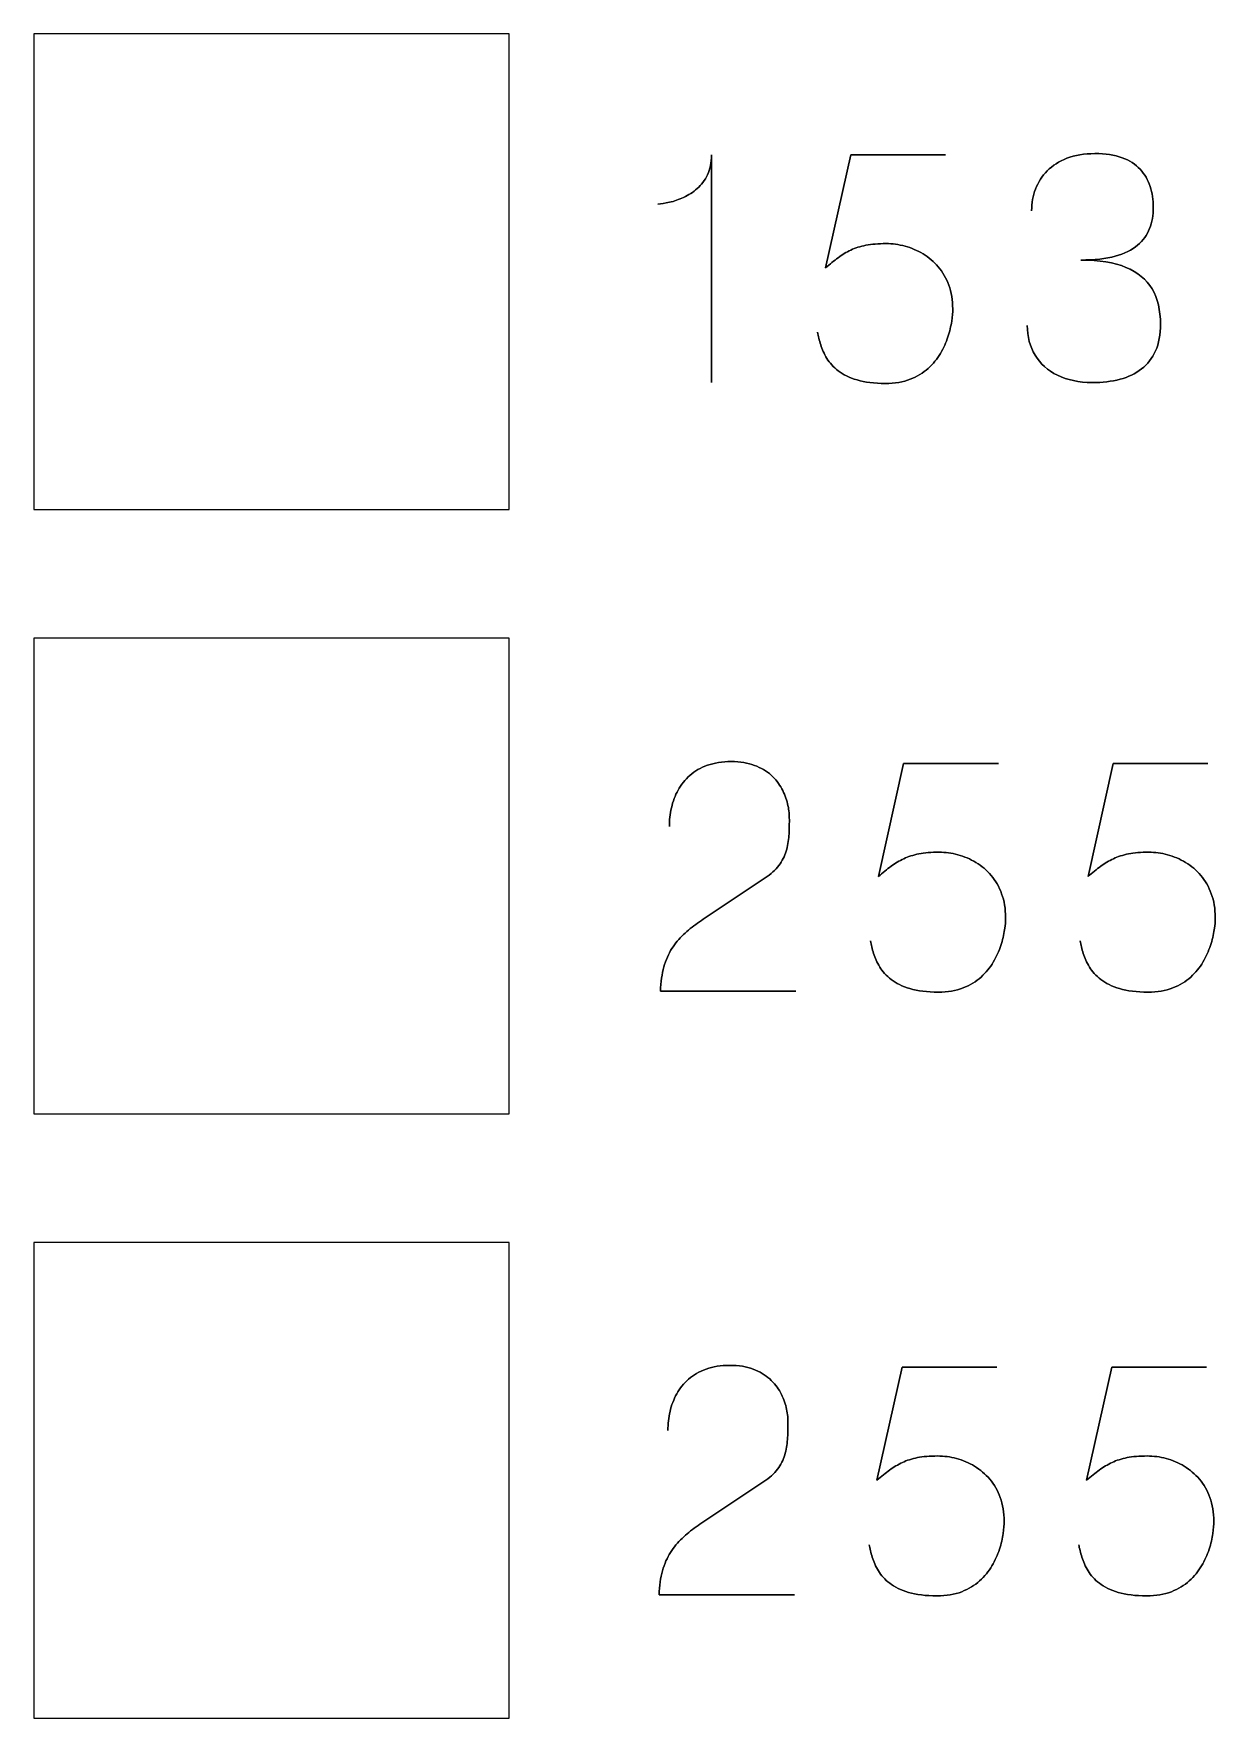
# Model space of a CAD drawing. Header units: millimetres. Extents: x -63 to 11, y -162 to 25.
# Drawn here: x -63.22 to -30.2, y -60.29 to -13.22 of the extents above; entities that cross this region are included whole.
import ezdxf

# ---------------------------------------------------------------- set-up
doc = ezdxf.new("R2010")
doc.units = ezdxf.units.MM
doc.header["$MEASUREMENT"] = 0
doc.layers.add('Layer 1', color=7, linetype='Continuous')

msp = doc.modelspace()

# ---------------------------------------------------------------- linework, layer by layer
at = {"layer": 'Layer 1', "color": 202, "lineweight": 18}
msp.add_lwpolyline([(-63.2163, -26.5109), (-49.9281, -26.5109), (-49.9281, -13.2227), (-63.2163, -13.2227), (-63.2163, -26.5109)], close=True, dxfattribs=at)
at = {"layer": 'Layer 1', "color": 6, "lineweight": 18}
msp.add_lwpolyline([(-63.2163, -43.3986), (-49.9281, -43.3986), (-49.9281, -30.1104), (-63.2163, -30.1104), (-63.2163, -43.3986)], close=True, dxfattribs=at)
at = {"layer": 'Layer 1', "color": 1, "lineweight": 18}
msp.add_lwpolyline([(-63.2163, -60.2863), (-49.9281, -60.2863), (-49.9281, -46.9981), (-63.2163, -46.9981), (-63.2163, -60.2863)], close=True, dxfattribs=at)
at = {"layer": 'Layer 1'}
for points, knots in [([(-44.2766, -22.9685), (-44.2766, -22.9685), (-44.2766, -16.6073), (-44.2766, -16.6073), (-44.2766, -16.6073), (-44.2781, -16.8235), (-44.3163, -17.0088), (-44.3898, -17.1632), (-44.3898, -17.1632), (-44.4619, -17.319), (-44.5574, -17.447), (-44.6751, -17.5499), (-44.6751, -17.5499), (-44.7927, -17.6528), (-44.9192, -17.7352), (-45.0545, -17.7969), (-45.0545, -17.7969), (-45.1897, -17.8572), (-45.3206, -17.9028), (-45.4471, -17.9307), (-45.4471, -17.9307), (-45.575, -17.9601), (-45.6838, -17.9778), (-45.7764, -17.9837), (-45.7764, -17.9837), (-45.6838, -17.9778), (-45.575, -17.9601), (-45.4471, -17.9307), (-45.4471, -17.9307), (-45.3206, -17.9028), (-45.1897, -17.8572), (-45.0545, -17.7969), (-45.0545, -17.7969), (-44.9192, -17.7352), (-44.7927, -17.6528), (-44.6751, -17.5499), (-44.6751, -17.5499), (-44.5574, -17.447), (-44.4619, -17.319), (-44.3898, -17.1632), (-44.3898, -17.1632), (-44.3163, -17.0088), (-44.2781, -16.8235), (-44.2766, -16.6073), (-44.2766, -16.6073), (-44.2766, -16.6073), (-44.2766, -22.9685), (-44.2766, -22.9685)], [0, 0, 0, 0, 0.0769231, 0.0769231, 0.0769231, 0.0769231, 0.1538462, 0.1538462, 0.1538462, 0.1538462, 0.2307692, 0.2307692, 0.2307692, 0.2307692, 0.3076923, 0.3076923, 0.3076923, 0.3076923, 0.3846154, 0.3846154, 0.3846154, 0.3846154, 0.4615385, 0.4615385, 0.4615385, 0.4615385, 0.5384615, 0.5384615, 0.5384615, 0.5384615, 0.6153846, 0.6153846, 0.6153846, 0.6153846, 0.6923077, 0.6923077, 0.6923077, 0.6923077, 0.7692308, 0.7692308, 0.7692308, 0.7692308, 0.8461538, 0.8461538, 0.8461538, 0.8461538, 1, 1, 1, 1]), ([(-37.739, -16.6073), (-37.739, -16.6073), (-40.3858, -16.6073), (-40.3858, -16.6073), (-40.3858, -16.6073), (-40.3858, -16.6073), (-41.0916, -19.7659), (-41.0916, -19.7659), (-41.0916, -19.7659), (-40.9681, -19.66), (-40.8504, -19.5644), (-40.7372, -19.4806), (-40.7372, -19.4806), (-40.6254, -19.3968), (-40.5078, -19.3262), (-40.3828, -19.2674), (-40.3828, -19.2674), (-40.2593, -19.2086), (-40.1181, -19.1644), (-39.9593, -19.1336), (-39.9593, -19.1336), (-39.802, -19.1027), (-39.6138, -19.0865), (-39.3976, -19.0865), (-39.3976, -19.0865), (-39.2212, -19.0865), (-39.0447, -19.11), (-38.8683, -19.1586), (-38.8683, -19.1586), (-38.6918, -19.2056), (-38.5242, -19.2777), (-38.3654, -19.3732), (-38.3654, -19.3732), (-38.2051, -19.4703), (-38.0639, -19.5909), (-37.9404, -19.7365), (-37.9404, -19.7365), (-37.8154, -19.882), (-37.7169, -20.0526), (-37.6463, -20.2482), (-37.6463, -20.2482), (-37.5743, -20.4437), (-37.5375, -20.6658), (-37.536, -20.9128), (-37.536, -20.9128), (-37.5346, -21.004), (-37.5449, -21.1187), (-37.5654, -21.254), (-37.5654, -21.254), (-37.5846, -21.3892), (-37.6198, -21.5363), (-37.6698, -21.6921), (-37.6698, -21.6921), (-37.7198, -21.848), (-37.7904, -22.0024), (-37.8801, -22.1553), (-37.8801, -22.1553), (-37.9698, -22.3083), (-38.0845, -22.448), (-38.2227, -22.5744), (-38.2227, -22.5744), (-38.361, -22.7009), (-38.5286, -22.8023), (-38.7242, -22.8788), (-38.7242, -22.8788), (-38.9212, -22.9538), (-39.1521, -22.9935), (-39.4153, -22.995), (-39.4153, -22.995), (-39.7299, -22.9935), (-39.9946, -22.9597), (-40.2093, -22.8964), (-40.2093, -22.8964), (-40.424, -22.8317), (-40.599, -22.7479), (-40.7343, -22.6421), (-40.7343, -22.6421), (-40.871, -22.5362), (-40.9769, -22.42), (-41.0533, -22.2936), (-41.0533, -22.2936), (-41.1298, -22.1671), (-41.1872, -22.0406), (-41.2254, -21.9142), (-41.2254, -21.9142), (-41.2636, -21.7877), (-41.293, -21.6716), (-41.3121, -21.5657), (-41.3121, -21.5657), (-41.293, -21.6716), (-41.2636, -21.7877), (-41.2254, -21.9142), (-41.2254, -21.9142), (-41.1872, -22.0406), (-41.1298, -22.1671), (-41.0533, -22.2936), (-41.0533, -22.2936), (-40.9769, -22.42), (-40.871, -22.5362), (-40.7343, -22.6421), (-40.7343, -22.6421), (-40.599, -22.7479), (-40.424, -22.8317), (-40.2093, -22.8964), (-40.2093, -22.8964), (-39.9946, -22.9597), (-39.7299, -22.9935), (-39.4153, -22.995), (-39.4153, -22.995), (-39.1521, -22.9935), (-38.9212, -22.9538), (-38.7242, -22.8788), (-38.7242, -22.8788), (-38.5286, -22.8023), (-38.361, -22.7009), (-38.2227, -22.5744), (-38.2227, -22.5744), (-38.0845, -22.448), (-37.9698, -22.3083), (-37.8801, -22.1553), (-37.8801, -22.1553), (-37.7904, -22.0024), (-37.7198, -21.848), (-37.6698, -21.6921), (-37.6698, -21.6921), (-37.6198, -21.5363), (-37.5846, -21.3892), (-37.5654, -21.254), (-37.5654, -21.254), (-37.5449, -21.1187), (-37.5346, -21.004), (-37.536, -20.9128), (-37.536, -20.9128), (-37.5375, -20.6658), (-37.5743, -20.4437), (-37.6463, -20.2482), (-37.6463, -20.2482), (-37.7169, -20.0526), (-37.8154, -19.882), (-37.9404, -19.7365), (-37.9404, -19.7365), (-38.0639, -19.5909), (-38.2051, -19.4703), (-38.3654, -19.3732), (-38.3654, -19.3732), (-38.5242, -19.2777), (-38.6918, -19.2056), (-38.8683, -19.1586), (-38.8683, -19.1586), (-39.0447, -19.11), (-39.2212, -19.0865), (-39.3976, -19.0865), (-39.3976, -19.0865), (-39.6138, -19.0865), (-39.802, -19.1027), (-39.9593, -19.1336), (-39.9593, -19.1336), (-40.1181, -19.1644), (-40.2593, -19.2086), (-40.3828, -19.2674), (-40.3828, -19.2674), (-40.5078, -19.3262), (-40.6254, -19.3968), (-40.7372, -19.4806), (-40.7372, -19.4806), (-40.8504, -19.5644), (-40.9681, -19.66), (-41.0916, -19.7659), (-41.0916, -19.7659), (-41.0916, -19.7659), (-40.3858, -16.6073), (-40.3858, -16.6073), (-40.3858, -16.6073), (-40.3858, -16.6073), (-37.739, -16.6073), (-37.739, -16.6073)], [0, 0, 0, 0, 0.0222222, 0.0222222, 0.0222222, 0.0222222, 0.0444444, 0.0444444, 0.0444444, 0.0444444, 0.0666667, 0.0666667, 0.0666667, 0.0666667, 0.0888889, 0.0888889, 0.0888889, 0.0888889, 0.1111111, 0.1111111, 0.1111111, 0.1111111, 0.1333333, 0.1333333, 0.1333333, 0.1333333, 0.1555556, 0.1555556, 0.1555556, 0.1555556, 0.1777778, 0.1777778, 0.1777778, 0.1777778, 0.2, 0.2, 0.2, 0.2, 0.2222222, 0.2222222, 0.2222222, 0.2222222, 0.2444444, 0.2444444, 0.2444444, 0.2444444, 0.2666667, 0.2666667, 0.2666667, 0.2666667, 0.2888889, 0.2888889, 0.2888889, 0.2888889, 0.3111111, 0.3111111, 0.3111111, 0.3111111, 0.3333333, 0.3333333, 0.3333333, 0.3333333, 0.3555556, 0.3555556, 0.3555556, 0.3555556, 0.3777778, 0.3777778, 0.3777778, 0.3777778, 0.4, 0.4, 0.4, 0.4, 0.4222222, 0.4222222, 0.4222222, 0.4222222, 0.4444444, 0.4444444, 0.4444444, 0.4444444, 0.4666667, 0.4666667, 0.4666667, 0.4666667, 0.4888889, 0.4888889, 0.4888889, 0.4888889, 0.5111111, 0.5111111, 0.5111111, 0.5111111, 0.5333333, 0.5333333, 0.5333333, 0.5333333, 0.5555556, 0.5555556, 0.5555556, 0.5555556, 0.5777778, 0.5777778, 0.5777778, 0.5777778, 0.6, 0.6, 0.6, 0.6, 0.6222222, 0.6222222, 0.6222222, 0.6222222, 0.6444444, 0.6444444, 0.6444444, 0.6444444, 0.6666667, 0.6666667, 0.6666667, 0.6666667, 0.6888889, 0.6888889, 0.6888889, 0.6888889, 0.7111111, 0.7111111, 0.7111111, 0.7111111, 0.7333333, 0.7333333, 0.7333333, 0.7333333, 0.7555556, 0.7555556, 0.7555556, 0.7555556, 0.7777778, 0.7777778, 0.7777778, 0.7777778, 0.8, 0.8, 0.8, 0.8, 0.8222222, 0.8222222, 0.8222222, 0.8222222, 0.8444444, 0.8444444, 0.8444444, 0.8444444, 0.8666667, 0.8666667, 0.8666667, 0.8666667, 0.8888889, 0.8888889, 0.8888889, 0.8888889, 0.9111111, 0.9111111, 0.9111111, 0.9111111, 0.9333333, 0.9333333, 0.9333333, 0.9333333, 0.9555556, 0.9555556, 0.9555556, 0.9555556, 1, 1, 1, 1]), ([(-35.4538, -21.3716), (-35.4524, -21.6892), (-35.3789, -21.9657), (-35.2333, -22.2053), (-35.2333, -22.2053), (-35.0877, -22.4435), (-34.8804, -22.6303), (-34.6098, -22.7641), (-34.6098, -22.7641), (-34.3392, -22.8979), (-34.0143, -22.9656), (-33.6364, -22.9685), (-33.6364, -22.9685), (-33.3526, -22.9685), (-33.0952, -22.9391), (-32.8614, -22.8773), (-32.8614, -22.8773), (-32.6291, -22.8156), (-32.4291, -22.72), (-32.26, -22.5891), (-32.26, -22.5891), (-32.0909, -22.4583), (-31.9615, -22.2892), (-31.8689, -22.0833), (-31.8689, -22.0833), (-31.7777, -21.876), (-31.7321, -21.6274), (-31.7307, -21.3363), (-31.7307, -21.3363), (-31.7292, -20.9481), (-31.8086, -20.6202), (-31.9659, -20.354), (-31.9659, -20.354), (-32.1233, -20.0879), (-32.3674, -19.8879), (-32.6953, -19.7512), (-32.6953, -19.7512), (-33.0232, -19.6144), (-33.4437, -19.5453), (-33.954, -19.5453), (-33.954, -19.5453), (-33.5731, -19.5468), (-33.2541, -19.5115), (-32.9938, -19.4394), (-32.9938, -19.4394), (-32.735, -19.3674), (-32.5277, -19.2659), (-32.3718, -19.1336), (-32.3718, -19.1336), (-32.2159, -19.0027), (-32.1027, -18.8468), (-32.0351, -18.6674), (-32.0351, -18.6674), (-31.9659, -18.4895), (-31.9321, -18.2939), (-31.9336, -18.0807), (-31.9336, -18.0807), (-31.9321, -17.8675), (-31.9615, -17.6705), (-32.0203, -17.4881), (-32.0203, -17.4881), (-32.0777, -17.3058), (-32.1718, -17.1455), (-32.2997, -17.0088), (-32.2997, -17.0088), (-32.4277, -16.872), (-32.5968, -16.7647), (-32.8041, -16.6882), (-32.8041, -16.6882), (-33.0129, -16.6117), (-33.2673, -16.5735), (-33.5658, -16.572), (-33.5658, -16.572), (-33.8628, -16.5735), (-34.1231, -16.6176), (-34.3437, -16.7029), (-34.3437, -16.7029), (-34.5657, -16.7882), (-34.748, -16.9044), (-34.8951, -17.0529), (-34.8951, -17.0529), (-35.0407, -17.2014), (-35.1495, -17.3705), (-35.2215, -17.5617), (-35.2215, -17.5617), (-35.295, -17.7528), (-35.3303, -17.9557), (-35.3303, -18.169), (-35.3303, -18.169), (-35.3303, -17.9557), (-35.295, -17.7528), (-35.2215, -17.5617), (-35.2215, -17.5617), (-35.1495, -17.3705), (-35.0407, -17.2014), (-34.8951, -17.0529), (-34.8951, -17.0529), (-34.748, -16.9044), (-34.5657, -16.7882), (-34.3437, -16.7029), (-34.3437, -16.7029), (-34.1231, -16.6176), (-33.8628, -16.5735), (-33.5658, -16.572), (-33.5658, -16.572), (-33.2673, -16.5735), (-33.0129, -16.6117), (-32.8041, -16.6882), (-32.8041, -16.6882), (-32.5968, -16.7647), (-32.4277, -16.872), (-32.2997, -17.0088), (-32.2997, -17.0088), (-32.1718, -17.1455), (-32.0777, -17.3058), (-32.0203, -17.4881), (-32.0203, -17.4881), (-31.9615, -17.6705), (-31.9321, -17.8675), (-31.9336, -18.0807), (-31.9336, -18.0807), (-31.9321, -18.2939), (-31.9659, -18.4895), (-32.0351, -18.6674), (-32.0351, -18.6674), (-32.1027, -18.8468), (-32.2159, -19.0027), (-32.3718, -19.1336), (-32.3718, -19.1336), (-32.5277, -19.2659), (-32.735, -19.3674), (-32.9938, -19.4394), (-32.9938, -19.4394), (-33.2541, -19.5115), (-33.5731, -19.5468), (-33.954, -19.5453), (-33.954, -19.5453), (-33.4437, -19.5453), (-33.0232, -19.6144), (-32.6953, -19.7512), (-32.6953, -19.7512), (-32.3674, -19.8879), (-32.1233, -20.0879), (-31.9659, -20.354), (-31.9659, -20.354), (-31.8086, -20.6202), (-31.7292, -20.9481), (-31.7307, -21.3363), (-31.7307, -21.3363), (-31.7321, -21.6274), (-31.7777, -21.876), (-31.8689, -22.0833), (-31.8689, -22.0833), (-31.9615, -22.2892), (-32.0909, -22.4583), (-32.26, -22.5891), (-32.26, -22.5891), (-32.4291, -22.72), (-32.6291, -22.8156), (-32.8614, -22.8773), (-32.8614, -22.8773), (-33.0952, -22.9391), (-33.3526, -22.9685), (-33.6364, -22.9685), (-33.6364, -22.9685), (-34.0143, -22.9656), (-34.3392, -22.8979), (-34.6098, -22.7641), (-34.6098, -22.7641), (-34.8804, -22.6303), (-35.0877, -22.4435), (-35.2333, -22.2053), (-35.2333, -22.2053), (-35.3789, -21.9657), (-35.4524, -21.6892), (-35.4538, -21.3716)], [0, 0, 0, 0, 0.0222222, 0.0222222, 0.0222222, 0.0222222, 0.0444444, 0.0444444, 0.0444444, 0.0444444, 0.0666667, 0.0666667, 0.0666667, 0.0666667, 0.0888889, 0.0888889, 0.0888889, 0.0888889, 0.1111111, 0.1111111, 0.1111111, 0.1111111, 0.1333333, 0.1333333, 0.1333333, 0.1333333, 0.1555556, 0.1555556, 0.1555556, 0.1555556, 0.1777778, 0.1777778, 0.1777778, 0.1777778, 0.2, 0.2, 0.2, 0.2, 0.2222222, 0.2222222, 0.2222222, 0.2222222, 0.2444444, 0.2444444, 0.2444444, 0.2444444, 0.2666667, 0.2666667, 0.2666667, 0.2666667, 0.2888889, 0.2888889, 0.2888889, 0.2888889, 0.3111111, 0.3111111, 0.3111111, 0.3111111, 0.3333333, 0.3333333, 0.3333333, 0.3333333, 0.3555556, 0.3555556, 0.3555556, 0.3555556, 0.3777778, 0.3777778, 0.3777778, 0.3777778, 0.4, 0.4, 0.4, 0.4, 0.4222222, 0.4222222, 0.4222222, 0.4222222, 0.4444444, 0.4444444, 0.4444444, 0.4444444, 0.4666667, 0.4666667, 0.4666667, 0.4666667, 0.4888889, 0.4888889, 0.4888889, 0.4888889, 0.5111111, 0.5111111, 0.5111111, 0.5111111, 0.5333333, 0.5333333, 0.5333333, 0.5333333, 0.5555556, 0.5555556, 0.5555556, 0.5555556, 0.5777778, 0.5777778, 0.5777778, 0.5777778, 0.6, 0.6, 0.6, 0.6, 0.6222222, 0.6222222, 0.6222222, 0.6222222, 0.6444444, 0.6444444, 0.6444444, 0.6444444, 0.6666667, 0.6666667, 0.6666667, 0.6666667, 0.6888889, 0.6888889, 0.6888889, 0.6888889, 0.7111111, 0.7111111, 0.7111111, 0.7111111, 0.7333333, 0.7333333, 0.7333333, 0.7333333, 0.7555556, 0.7555556, 0.7555556, 0.7555556, 0.7777778, 0.7777778, 0.7777778, 0.7777778, 0.8, 0.8, 0.8, 0.8, 0.8222222, 0.8222222, 0.8222222, 0.8222222, 0.8444444, 0.8444444, 0.8444444, 0.8444444, 0.8666667, 0.8666667, 0.8666667, 0.8666667, 0.8888889, 0.8888889, 0.8888889, 0.8888889, 0.9111111, 0.9111111, 0.9111111, 0.9111111, 0.9333333, 0.9333333, 0.9333333, 0.9333333, 0.9555556, 0.9555556, 0.9555556, 0.9555556, 1, 1, 1, 1]), ([(-41.9165, -39.9717), (-41.9165, -39.9717), (-45.7014, -39.9717), (-45.7014, -39.9717), (-45.7014, -39.9717), (-45.6941, -39.7158), (-45.6617, -39.4894), (-45.6073, -39.2953), (-45.6073, -39.2953), (-45.5515, -39.1012), (-45.4765, -38.9306), (-45.3838, -38.7836), (-45.3838, -38.7836), (-45.2897, -38.6365), (-45.1824, -38.5057), (-45.0603, -38.391), (-45.0603, -38.391), (-44.9383, -38.2748), (-44.8074, -38.1689), (-44.6663, -38.0689), (-44.6663, -38.0689), (-44.5251, -37.9704), (-44.3795, -37.8719), (-44.2281, -37.7748), (-44.2281, -37.7748), (-44.2281, -37.7748), (-42.7194, -36.7691), (-42.7194, -36.7691), (-42.7194, -36.7691), (-42.565, -36.6602), (-42.4444, -36.5411), (-42.3591, -36.4132), (-42.3591, -36.4132), (-42.2724, -36.2853), (-42.2121, -36.15), (-42.1753, -36.0074), (-42.1753, -36.0074), (-42.14, -35.8662), (-42.118, -35.7206), (-42.1106, -35.5736), (-42.1106, -35.5736), (-42.1033, -35.4251), (-42.1003, -35.2766), (-42.1018, -35.128), (-42.1018, -35.128), (-42.1018, -35.006), (-42.118, -34.8751), (-42.1503, -34.734), (-42.1503, -34.734), (-42.1841, -34.5943), (-42.2371, -34.4546), (-42.3121, -34.3163), (-42.3121, -34.3163), (-42.3871, -34.1781), (-42.487, -34.0517), (-42.612, -33.937), (-42.612, -33.937), (-42.737, -33.8237), (-42.8914, -33.7326), (-43.0752, -33.6635), (-43.0752, -33.6635), (-43.259, -33.5944), (-43.4752, -33.5591), (-43.7252, -33.5576), (-43.7252, -33.5576), (-43.9766, -33.5591), (-44.1986, -33.5944), (-44.3898, -33.662), (-44.3898, -33.662), (-44.581, -33.7296), (-44.7442, -33.8237), (-44.8795, -33.9429), (-44.8795, -33.9429), (-45.0147, -34.062), (-45.1236, -34.2002), (-45.2088, -34.3546), (-45.2088, -34.3546), (-45.2941, -34.509), (-45.3559, -34.6737), (-45.3956, -34.8472), (-45.3956, -34.8472), (-45.4353, -35.0207), (-45.4544, -35.1971), (-45.4544, -35.3751), (-45.4544, -35.3751), (-45.4544, -35.1971), (-45.4353, -35.0207), (-45.3956, -34.8472), (-45.3956, -34.8472), (-45.3559, -34.6737), (-45.2941, -34.509), (-45.2088, -34.3546), (-45.2088, -34.3546), (-45.1236, -34.2002), (-45.0147, -34.062), (-44.8795, -33.9429), (-44.8795, -33.9429), (-44.7442, -33.8237), (-44.581, -33.7296), (-44.3898, -33.662), (-44.3898, -33.662), (-44.1986, -33.5944), (-43.9766, -33.5591), (-43.7252, -33.5576), (-43.7252, -33.5576), (-43.4752, -33.5591), (-43.259, -33.5944), (-43.0752, -33.6635), (-43.0752, -33.6635), (-42.8914, -33.7326), (-42.737, -33.8237), (-42.612, -33.937), (-42.612, -33.937), (-42.487, -34.0517), (-42.3871, -34.1781), (-42.3121, -34.3163), (-42.3121, -34.3163), (-42.2371, -34.4546), (-42.1841, -34.5943), (-42.1503, -34.734), (-42.1503, -34.734), (-42.118, -34.8751), (-42.1018, -35.006), (-42.1018, -35.128), (-42.1018, -35.128), (-42.1003, -35.2766), (-42.1033, -35.4251), (-42.1106, -35.5736), (-42.1106, -35.5736), (-42.118, -35.7206), (-42.14, -35.8662), (-42.1753, -36.0074), (-42.1753, -36.0074), (-42.2121, -36.15), (-42.2724, -36.2853), (-42.3591, -36.4132), (-42.3591, -36.4132), (-42.4444, -36.5411), (-42.565, -36.6602), (-42.7194, -36.7691), (-42.7194, -36.7691), (-42.7194, -36.7691), (-44.2281, -37.7748), (-44.2281, -37.7748), (-44.2281, -37.7748), (-44.3795, -37.8719), (-44.5251, -37.9704), (-44.6663, -38.0689), (-44.6663, -38.0689), (-44.8074, -38.1689), (-44.9383, -38.2748), (-45.0603, -38.391), (-45.0603, -38.391), (-45.1824, -38.5057), (-45.2897, -38.6365), (-45.3838, -38.7836), (-45.3838, -38.7836), (-45.4765, -38.9306), (-45.5515, -39.1012), (-45.6073, -39.2953), (-45.6073, -39.2953), (-45.6617, -39.4894), (-45.6941, -39.7158), (-45.7014, -39.9717), (-45.7014, -39.9717), (-45.7014, -39.9717), (-41.9165, -39.9717), (-41.9165, -39.9717)], [0, 0, 0, 0, 0.0232558, 0.0232558, 0.0232558, 0.0232558, 0.0465116, 0.0465116, 0.0465116, 0.0465116, 0.0697674, 0.0697674, 0.0697674, 0.0697674, 0.0930233, 0.0930233, 0.0930233, 0.0930233, 0.1162791, 0.1162791, 0.1162791, 0.1162791, 0.1395349, 0.1395349, 0.1395349, 0.1395349, 0.1627907, 0.1627907, 0.1627907, 0.1627907, 0.1860465, 0.1860465, 0.1860465, 0.1860465, 0.2093023, 0.2093023, 0.2093023, 0.2093023, 0.2325581, 0.2325581, 0.2325581, 0.2325581, 0.255814, 0.255814, 0.255814, 0.255814, 0.2790698, 0.2790698, 0.2790698, 0.2790698, 0.3023256, 0.3023256, 0.3023256, 0.3023256, 0.3255814, 0.3255814, 0.3255814, 0.3255814, 0.3488372, 0.3488372, 0.3488372, 0.3488372, 0.372093, 0.372093, 0.372093, 0.372093, 0.3953488, 0.3953488, 0.3953488, 0.3953488, 0.4186047, 0.4186047, 0.4186047, 0.4186047, 0.4418605, 0.4418605, 0.4418605, 0.4418605, 0.4651163, 0.4651163, 0.4651163, 0.4651163, 0.4883721, 0.4883721, 0.4883721, 0.4883721, 0.5116279, 0.5116279, 0.5116279, 0.5116279, 0.5348837, 0.5348837, 0.5348837, 0.5348837, 0.5581395, 0.5581395, 0.5581395, 0.5581395, 0.5813953, 0.5813953, 0.5813953, 0.5813953, 0.6046512, 0.6046512, 0.6046512, 0.6046512, 0.627907, 0.627907, 0.627907, 0.627907, 0.6511628, 0.6511628, 0.6511628, 0.6511628, 0.6744186, 0.6744186, 0.6744186, 0.6744186, 0.6976744, 0.6976744, 0.6976744, 0.6976744, 0.7209302, 0.7209302, 0.7209302, 0.7209302, 0.744186, 0.744186, 0.744186, 0.744186, 0.7674419, 0.7674419, 0.7674419, 0.7674419, 0.7906977, 0.7906977, 0.7906977, 0.7906977, 0.8139535, 0.8139535, 0.8139535, 0.8139535, 0.8372093, 0.8372093, 0.8372093, 0.8372093, 0.8604651, 0.8604651, 0.8604651, 0.8604651, 0.8837209, 0.8837209, 0.8837209, 0.8837209, 0.9069767, 0.9069767, 0.9069767, 0.9069767, 0.9302326, 0.9302326, 0.9302326, 0.9302326, 0.9534884, 0.9534884, 0.9534884, 0.9534884, 1, 1, 1, 1]), ([(-36.2612, -33.6105), (-36.2612, -33.6105), (-38.908, -33.6105), (-38.908, -33.6105), (-38.908, -33.6105), (-38.908, -33.6105), (-39.6138, -36.7691), (-39.6138, -36.7691), (-39.6138, -36.7691), (-39.4903, -36.6632), (-39.3726, -36.5676), (-39.2594, -36.4838), (-39.2594, -36.4838), (-39.1476, -36.4), (-39.03, -36.3294), (-38.905, -36.2706), (-38.905, -36.2706), (-38.7815, -36.2118), (-38.6403, -36.1676), (-38.4815, -36.1368), (-38.4815, -36.1368), (-38.3242, -36.1059), (-38.136, -36.0897), (-37.9198, -36.0897), (-37.9198, -36.0897), (-37.7434, -36.0897), (-37.5669, -36.1132), (-37.3905, -36.1618), (-37.3905, -36.1618), (-37.214, -36.2088), (-37.0464, -36.2809), (-36.8876, -36.3764), (-36.8876, -36.3764), (-36.7273, -36.4735), (-36.5861, -36.5941), (-36.4626, -36.7397), (-36.4626, -36.7397), (-36.3376, -36.8852), (-36.2391, -37.0558), (-36.1685, -37.2514), (-36.1685, -37.2514), (-36.0965, -37.4469), (-36.0597, -37.669), (-36.0582, -37.916), (-36.0582, -37.916), (-36.0568, -38.0072), (-36.0671, -38.1219), (-36.0876, -38.2572), (-36.0876, -38.2572), (-36.1068, -38.3924), (-36.142, -38.5395), (-36.192, -38.6953), (-36.192, -38.6953), (-36.242, -38.8512), (-36.3126, -39.0056), (-36.4023, -39.1585), (-36.4023, -39.1585), (-36.492, -39.3115), (-36.6067, -39.4512), (-36.7449, -39.5776), (-36.7449, -39.5776), (-36.8832, -39.7041), (-37.0508, -39.8055), (-37.2464, -39.882), (-37.2464, -39.882), (-37.4434, -39.957), (-37.6743, -39.9967), (-37.9375, -39.9982), (-37.9375, -39.9982), (-38.2521, -39.9967), (-38.5168, -39.9629), (-38.7315, -39.8996), (-38.7315, -39.8996), (-38.9462, -39.8349), (-39.1212, -39.7511), (-39.2565, -39.6453), (-39.2565, -39.6453), (-39.3932, -39.5394), (-39.4991, -39.4232), (-39.5755, -39.2968), (-39.5755, -39.2968), (-39.652, -39.1703), (-39.7094, -39.0438), (-39.7476, -38.9174), (-39.7476, -38.9174), (-39.7858, -38.7909), (-39.8152, -38.6748), (-39.8343, -38.5689), (-39.8343, -38.5689), (-39.8152, -38.6748), (-39.7858, -38.7909), (-39.7476, -38.9174), (-39.7476, -38.9174), (-39.7094, -39.0438), (-39.652, -39.1703), (-39.5755, -39.2968), (-39.5755, -39.2968), (-39.4991, -39.4232), (-39.3932, -39.5394), (-39.2565, -39.6453), (-39.2565, -39.6453), (-39.1212, -39.7511), (-38.9462, -39.8349), (-38.7315, -39.8996), (-38.7315, -39.8996), (-38.5168, -39.9629), (-38.2521, -39.9967), (-37.9375, -39.9982), (-37.9375, -39.9982), (-37.6743, -39.9967), (-37.4434, -39.957), (-37.2464, -39.882), (-37.2464, -39.882), (-37.0508, -39.8055), (-36.8832, -39.7041), (-36.7449, -39.5776), (-36.7449, -39.5776), (-36.6067, -39.4512), (-36.492, -39.3115), (-36.4023, -39.1585), (-36.4023, -39.1585), (-36.3126, -39.0056), (-36.242, -38.8512), (-36.192, -38.6953), (-36.192, -38.6953), (-36.142, -38.5395), (-36.1068, -38.3924), (-36.0876, -38.2572), (-36.0876, -38.2572), (-36.0671, -38.1219), (-36.0568, -38.0072), (-36.0582, -37.916), (-36.0582, -37.916), (-36.0597, -37.669), (-36.0965, -37.4469), (-36.1685, -37.2514), (-36.1685, -37.2514), (-36.2391, -37.0558), (-36.3376, -36.8852), (-36.4626, -36.7397), (-36.4626, -36.7397), (-36.5861, -36.5941), (-36.7273, -36.4735), (-36.8876, -36.3764), (-36.8876, -36.3764), (-37.0464, -36.2809), (-37.214, -36.2088), (-37.3905, -36.1618), (-37.3905, -36.1618), (-37.5669, -36.1132), (-37.7434, -36.0897), (-37.9198, -36.0897), (-37.9198, -36.0897), (-38.136, -36.0897), (-38.3242, -36.1059), (-38.4815, -36.1368), (-38.4815, -36.1368), (-38.6403, -36.1676), (-38.7815, -36.2118), (-38.905, -36.2706), (-38.905, -36.2706), (-39.03, -36.3294), (-39.1476, -36.4), (-39.2594, -36.4838), (-39.2594, -36.4838), (-39.3726, -36.5676), (-39.4903, -36.6632), (-39.6138, -36.7691), (-39.6138, -36.7691), (-39.6138, -36.7691), (-38.908, -33.6105), (-38.908, -33.6105), (-38.908, -33.6105), (-38.908, -33.6105), (-36.2612, -33.6105), (-36.2612, -33.6105)], [0, 0, 0, 0, 0.0222222, 0.0222222, 0.0222222, 0.0222222, 0.0444444, 0.0444444, 0.0444444, 0.0444444, 0.0666667, 0.0666667, 0.0666667, 0.0666667, 0.0888889, 0.0888889, 0.0888889, 0.0888889, 0.1111111, 0.1111111, 0.1111111, 0.1111111, 0.1333333, 0.1333333, 0.1333333, 0.1333333, 0.1555556, 0.1555556, 0.1555556, 0.1555556, 0.1777778, 0.1777778, 0.1777778, 0.1777778, 0.2, 0.2, 0.2, 0.2, 0.2222222, 0.2222222, 0.2222222, 0.2222222, 0.2444444, 0.2444444, 0.2444444, 0.2444444, 0.2666667, 0.2666667, 0.2666667, 0.2666667, 0.2888889, 0.2888889, 0.2888889, 0.2888889, 0.3111111, 0.3111111, 0.3111111, 0.3111111, 0.3333333, 0.3333333, 0.3333333, 0.3333333, 0.3555556, 0.3555556, 0.3555556, 0.3555556, 0.3777778, 0.3777778, 0.3777778, 0.3777778, 0.4, 0.4, 0.4, 0.4, 0.4222222, 0.4222222, 0.4222222, 0.4222222, 0.4444444, 0.4444444, 0.4444444, 0.4444444, 0.4666667, 0.4666667, 0.4666667, 0.4666667, 0.4888889, 0.4888889, 0.4888889, 0.4888889, 0.5111111, 0.5111111, 0.5111111, 0.5111111, 0.5333333, 0.5333333, 0.5333333, 0.5333333, 0.5555556, 0.5555556, 0.5555556, 0.5555556, 0.5777778, 0.5777778, 0.5777778, 0.5777778, 0.6, 0.6, 0.6, 0.6, 0.6222222, 0.6222222, 0.6222222, 0.6222222, 0.6444444, 0.6444444, 0.6444444, 0.6444444, 0.6666667, 0.6666667, 0.6666667, 0.6666667, 0.6888889, 0.6888889, 0.6888889, 0.6888889, 0.7111111, 0.7111111, 0.7111111, 0.7111111, 0.7333333, 0.7333333, 0.7333333, 0.7333333, 0.7555556, 0.7555556, 0.7555556, 0.7555556, 0.7777778, 0.7777778, 0.7777778, 0.7777778, 0.8, 0.8, 0.8, 0.8, 0.8222222, 0.8222222, 0.8222222, 0.8222222, 0.8444444, 0.8444444, 0.8444444, 0.8444444, 0.8666667, 0.8666667, 0.8666667, 0.8666667, 0.8888889, 0.8888889, 0.8888889, 0.8888889, 0.9111111, 0.9111111, 0.9111111, 0.9111111, 0.9333333, 0.9333333, 0.9333333, 0.9333333, 0.9555556, 0.9555556, 0.9555556, 0.9555556, 1, 1, 1, 1]), ([(-30.4029, -33.6105), (-30.4029, -33.6105), (-33.0497, -33.6105), (-33.0497, -33.6105), (-33.0497, -33.6105), (-33.0497, -33.6105), (-33.7555, -36.7691), (-33.7555, -36.7691), (-33.7555, -36.7691), (-33.632, -36.6632), (-33.5143, -36.5676), (-33.4011, -36.4838), (-33.4011, -36.4838), (-33.2893, -36.4), (-33.1717, -36.3294), (-33.0467, -36.2706), (-33.0467, -36.2706), (-32.9232, -36.2118), (-32.782, -36.1676), (-32.6232, -36.1368), (-32.6232, -36.1368), (-32.4659, -36.1059), (-32.2777, -36.0897), (-32.0615, -36.0897), (-32.0615, -36.0897), (-31.8851, -36.0897), (-31.7086, -36.1132), (-31.5322, -36.1618), (-31.5322, -36.1618), (-31.3557, -36.2088), (-31.1881, -36.2809), (-31.0293, -36.3764), (-31.0293, -36.3764), (-30.869, -36.4735), (-30.7278, -36.5941), (-30.6043, -36.7397), (-30.6043, -36.7397), (-30.4793, -36.8852), (-30.3808, -37.0558), (-30.3102, -37.2514), (-30.3102, -37.2514), (-30.2382, -37.4469), (-30.2014, -37.669), (-30.1999, -37.916), (-30.1999, -37.916), (-30.1985, -38.0072), (-30.2088, -38.1219), (-30.2293, -38.2572), (-30.2293, -38.2572), (-30.2485, -38.3924), (-30.2837, -38.5395), (-30.3337, -38.6953), (-30.3337, -38.6953), (-30.3837, -38.8512), (-30.4543, -39.0056), (-30.544, -39.1585), (-30.544, -39.1585), (-30.6337, -39.3115), (-30.7484, -39.4512), (-30.8866, -39.5776), (-30.8866, -39.5776), (-31.0249, -39.7041), (-31.1925, -39.8055), (-31.3881, -39.882), (-31.3881, -39.882), (-31.5851, -39.957), (-31.816, -39.9967), (-32.0792, -39.9982), (-32.0792, -39.9982), (-32.3938, -39.9967), (-32.6585, -39.9629), (-32.8732, -39.8996), (-32.8732, -39.8996), (-33.0879, -39.8349), (-33.2629, -39.7511), (-33.3982, -39.6453), (-33.3982, -39.6453), (-33.5349, -39.5394), (-33.6408, -39.4232), (-33.7172, -39.2968), (-33.7172, -39.2968), (-33.7937, -39.1703), (-33.8511, -39.0438), (-33.8893, -38.9174), (-33.8893, -38.9174), (-33.9275, -38.7909), (-33.9569, -38.6748), (-33.976, -38.5689), (-33.976, -38.5689), (-33.9569, -38.6748), (-33.9275, -38.7909), (-33.8893, -38.9174), (-33.8893, -38.9174), (-33.8511, -39.0438), (-33.7937, -39.1703), (-33.7172, -39.2968), (-33.7172, -39.2968), (-33.6408, -39.4232), (-33.5349, -39.5394), (-33.3982, -39.6453), (-33.3982, -39.6453), (-33.2629, -39.7511), (-33.0879, -39.8349), (-32.8732, -39.8996), (-32.8732, -39.8996), (-32.6585, -39.9629), (-32.3938, -39.9967), (-32.0792, -39.9982), (-32.0792, -39.9982), (-31.816, -39.9967), (-31.5851, -39.957), (-31.3881, -39.882), (-31.3881, -39.882), (-31.1925, -39.8055), (-31.0249, -39.7041), (-30.8866, -39.5776), (-30.8866, -39.5776), (-30.7484, -39.4512), (-30.6337, -39.3115), (-30.544, -39.1585), (-30.544, -39.1585), (-30.4543, -39.0056), (-30.3837, -38.8512), (-30.3337, -38.6953), (-30.3337, -38.6953), (-30.2837, -38.5395), (-30.2485, -38.3924), (-30.2293, -38.2572), (-30.2293, -38.2572), (-30.2088, -38.1219), (-30.1985, -38.0072), (-30.1999, -37.916), (-30.1999, -37.916), (-30.2014, -37.669), (-30.2382, -37.4469), (-30.3102, -37.2514), (-30.3102, -37.2514), (-30.3808, -37.0558), (-30.4793, -36.8852), (-30.6043, -36.7397), (-30.6043, -36.7397), (-30.7278, -36.5941), (-30.869, -36.4735), (-31.0293, -36.3764), (-31.0293, -36.3764), (-31.1881, -36.2809), (-31.3557, -36.2088), (-31.5322, -36.1618), (-31.5322, -36.1618), (-31.7086, -36.1132), (-31.8851, -36.0897), (-32.0615, -36.0897), (-32.0615, -36.0897), (-32.2777, -36.0897), (-32.4659, -36.1059), (-32.6232, -36.1368), (-32.6232, -36.1368), (-32.782, -36.1676), (-32.9232, -36.2118), (-33.0467, -36.2706), (-33.0467, -36.2706), (-33.1717, -36.3294), (-33.2893, -36.4), (-33.4011, -36.4838), (-33.4011, -36.4838), (-33.5143, -36.5676), (-33.632, -36.6632), (-33.7555, -36.7691), (-33.7555, -36.7691), (-33.7555, -36.7691), (-33.0497, -33.6105), (-33.0497, -33.6105), (-33.0497, -33.6105), (-33.0497, -33.6105), (-30.4029, -33.6105), (-30.4029, -33.6105)], [0, 0, 0, 0, 0.0222222, 0.0222222, 0.0222222, 0.0222222, 0.0444444, 0.0444444, 0.0444444, 0.0444444, 0.0666667, 0.0666667, 0.0666667, 0.0666667, 0.0888889, 0.0888889, 0.0888889, 0.0888889, 0.1111111, 0.1111111, 0.1111111, 0.1111111, 0.1333333, 0.1333333, 0.1333333, 0.1333333, 0.1555556, 0.1555556, 0.1555556, 0.1555556, 0.1777778, 0.1777778, 0.1777778, 0.1777778, 0.2, 0.2, 0.2, 0.2, 0.2222222, 0.2222222, 0.2222222, 0.2222222, 0.2444444, 0.2444444, 0.2444444, 0.2444444, 0.2666667, 0.2666667, 0.2666667, 0.2666667, 0.2888889, 0.2888889, 0.2888889, 0.2888889, 0.3111111, 0.3111111, 0.3111111, 0.3111111, 0.3333333, 0.3333333, 0.3333333, 0.3333333, 0.3555556, 0.3555556, 0.3555556, 0.3555556, 0.3777778, 0.3777778, 0.3777778, 0.3777778, 0.4, 0.4, 0.4, 0.4, 0.4222222, 0.4222222, 0.4222222, 0.4222222, 0.4444444, 0.4444444, 0.4444444, 0.4444444, 0.4666667, 0.4666667, 0.4666667, 0.4666667, 0.4888889, 0.4888889, 0.4888889, 0.4888889, 0.5111111, 0.5111111, 0.5111111, 0.5111111, 0.5333333, 0.5333333, 0.5333333, 0.5333333, 0.5555556, 0.5555556, 0.5555556, 0.5555556, 0.5777778, 0.5777778, 0.5777778, 0.5777778, 0.6, 0.6, 0.6, 0.6, 0.6222222, 0.6222222, 0.6222222, 0.6222222, 0.6444444, 0.6444444, 0.6444444, 0.6444444, 0.6666667, 0.6666667, 0.6666667, 0.6666667, 0.6888889, 0.6888889, 0.6888889, 0.6888889, 0.7111111, 0.7111111, 0.7111111, 0.7111111, 0.7333333, 0.7333333, 0.7333333, 0.7333333, 0.7555556, 0.7555556, 0.7555556, 0.7555556, 0.7777778, 0.7777778, 0.7777778, 0.7777778, 0.8, 0.8, 0.8, 0.8, 0.8222222, 0.8222222, 0.8222222, 0.8222222, 0.8444444, 0.8444444, 0.8444444, 0.8444444, 0.8666667, 0.8666667, 0.8666667, 0.8666667, 0.8888889, 0.8888889, 0.8888889, 0.8888889, 0.9111111, 0.9111111, 0.9111111, 0.9111111, 0.9333333, 0.9333333, 0.9333333, 0.9333333, 0.9555556, 0.9555556, 0.9555556, 0.9555556, 1, 1, 1, 1]), ([(-41.9551, -56.8395), (-41.9551, -56.8395), (-45.74, -56.8395), (-45.74, -56.8395), (-45.74, -56.8395), (-45.7327, -56.5836), (-45.7003, -56.3572), (-45.6459, -56.1631), (-45.6459, -56.1631), (-45.5901, -55.969), (-45.5151, -55.7984), (-45.4224, -55.6514), (-45.4224, -55.6514), (-45.3283, -55.5043), (-45.221, -55.3735), (-45.0989, -55.2588), (-45.0989, -55.2588), (-44.9769, -55.1426), (-44.846, -55.0367), (-44.7049, -54.9367), (-44.7049, -54.9367), (-44.5637, -54.8382), (-44.4181, -54.7397), (-44.2667, -54.6426), (-44.2667, -54.6426), (-44.2667, -54.6426), (-42.758, -53.6369), (-42.758, -53.6369), (-42.758, -53.6369), (-42.6036, -53.528), (-42.483, -53.4089), (-42.3977, -53.281), (-42.3977, -53.281), (-42.311, -53.1531), (-42.2507, -53.0178), (-42.2139, -52.8752), (-42.2139, -52.8752), (-42.1786, -52.734), (-42.1566, -52.5884), (-42.1492, -52.4414), (-42.1492, -52.4414), (-42.1419, -52.2929), (-42.1389, -52.1444), (-42.1404, -51.9958), (-42.1404, -51.9958), (-42.1404, -51.8738), (-42.1566, -51.7429), (-42.1889, -51.6018), (-42.1889, -51.6018), (-42.2227, -51.4621), (-42.2757, -51.3224), (-42.3507, -51.1841), (-42.3507, -51.1841), (-42.4257, -51.0459), (-42.5256, -50.9195), (-42.6506, -50.8048), (-42.6506, -50.8048), (-42.7756, -50.6915), (-42.93, -50.6004), (-43.1138, -50.5313), (-43.1138, -50.5313), (-43.2976, -50.4622), (-43.5138, -50.4269), (-43.7638, -50.4254), (-43.7638, -50.4254), (-44.0152, -50.4269), (-44.2372, -50.4622), (-44.4284, -50.5298), (-44.4284, -50.5298), (-44.6196, -50.5974), (-44.7828, -50.6915), (-44.9181, -50.8107), (-44.9181, -50.8107), (-45.0533, -50.9298), (-45.1622, -51.068), (-45.2474, -51.2224), (-45.2474, -51.2224), (-45.3327, -51.3768), (-45.3945, -51.5415), (-45.4342, -51.715), (-45.4342, -51.715), (-45.4739, -51.8885), (-45.493, -52.0649), (-45.493, -52.2429), (-45.493, -52.2429), (-45.493, -52.0649), (-45.4739, -51.8885), (-45.4342, -51.715), (-45.4342, -51.715), (-45.3945, -51.5415), (-45.3327, -51.3768), (-45.2474, -51.2224), (-45.2474, -51.2224), (-45.1622, -51.068), (-45.0533, -50.9298), (-44.9181, -50.8107), (-44.9181, -50.8107), (-44.7828, -50.6915), (-44.6196, -50.5974), (-44.4284, -50.5298), (-44.4284, -50.5298), (-44.2372, -50.4622), (-44.0152, -50.4269), (-43.7638, -50.4254), (-43.7638, -50.4254), (-43.5138, -50.4269), (-43.2976, -50.4622), (-43.1138, -50.5313), (-43.1138, -50.5313), (-42.93, -50.6004), (-42.7756, -50.6915), (-42.6506, -50.8048), (-42.6506, -50.8048), (-42.5256, -50.9195), (-42.4257, -51.0459), (-42.3507, -51.1841), (-42.3507, -51.1841), (-42.2757, -51.3224), (-42.2227, -51.4621), (-42.1889, -51.6018), (-42.1889, -51.6018), (-42.1566, -51.7429), (-42.1404, -51.8738), (-42.1404, -51.9958), (-42.1404, -51.9958), (-42.1389, -52.1444), (-42.1419, -52.2929), (-42.1492, -52.4414), (-42.1492, -52.4414), (-42.1566, -52.5884), (-42.1786, -52.734), (-42.2139, -52.8752), (-42.2139, -52.8752), (-42.2507, -53.0178), (-42.311, -53.1531), (-42.3977, -53.281), (-42.3977, -53.281), (-42.483, -53.4089), (-42.6036, -53.528), (-42.758, -53.6369), (-42.758, -53.6369), (-42.758, -53.6369), (-44.2667, -54.6426), (-44.2667, -54.6426), (-44.2667, -54.6426), (-44.4181, -54.7397), (-44.5637, -54.8382), (-44.7049, -54.9367), (-44.7049, -54.9367), (-44.846, -55.0367), (-44.9769, -55.1426), (-45.0989, -55.2588), (-45.0989, -55.2588), (-45.221, -55.3735), (-45.3283, -55.5043), (-45.4224, -55.6514), (-45.4224, -55.6514), (-45.5151, -55.7984), (-45.5901, -55.969), (-45.6459, -56.1631), (-45.6459, -56.1631), (-45.7003, -56.3572), (-45.7327, -56.5836), (-45.74, -56.8395), (-45.74, -56.8395), (-45.74, -56.8395), (-41.9551, -56.8395), (-41.9551, -56.8395)], [0, 0, 0, 0, 0.0232558, 0.0232558, 0.0232558, 0.0232558, 0.0465116, 0.0465116, 0.0465116, 0.0465116, 0.0697674, 0.0697674, 0.0697674, 0.0697674, 0.0930233, 0.0930233, 0.0930233, 0.0930233, 0.1162791, 0.1162791, 0.1162791, 0.1162791, 0.1395349, 0.1395349, 0.1395349, 0.1395349, 0.1627907, 0.1627907, 0.1627907, 0.1627907, 0.1860465, 0.1860465, 0.1860465, 0.1860465, 0.2093023, 0.2093023, 0.2093023, 0.2093023, 0.2325581, 0.2325581, 0.2325581, 0.2325581, 0.255814, 0.255814, 0.255814, 0.255814, 0.2790698, 0.2790698, 0.2790698, 0.2790698, 0.3023256, 0.3023256, 0.3023256, 0.3023256, 0.3255814, 0.3255814, 0.3255814, 0.3255814, 0.3488372, 0.3488372, 0.3488372, 0.3488372, 0.372093, 0.372093, 0.372093, 0.372093, 0.3953488, 0.3953488, 0.3953488, 0.3953488, 0.4186047, 0.4186047, 0.4186047, 0.4186047, 0.4418605, 0.4418605, 0.4418605, 0.4418605, 0.4651163, 0.4651163, 0.4651163, 0.4651163, 0.4883721, 0.4883721, 0.4883721, 0.4883721, 0.5116279, 0.5116279, 0.5116279, 0.5116279, 0.5348837, 0.5348837, 0.5348837, 0.5348837, 0.5581395, 0.5581395, 0.5581395, 0.5581395, 0.5813953, 0.5813953, 0.5813953, 0.5813953, 0.6046512, 0.6046512, 0.6046512, 0.6046512, 0.627907, 0.627907, 0.627907, 0.627907, 0.6511628, 0.6511628, 0.6511628, 0.6511628, 0.6744186, 0.6744186, 0.6744186, 0.6744186, 0.6976744, 0.6976744, 0.6976744, 0.6976744, 0.7209302, 0.7209302, 0.7209302, 0.7209302, 0.744186, 0.744186, 0.744186, 0.744186, 0.7674419, 0.7674419, 0.7674419, 0.7674419, 0.7906977, 0.7906977, 0.7906977, 0.7906977, 0.8139535, 0.8139535, 0.8139535, 0.8139535, 0.8372093, 0.8372093, 0.8372093, 0.8372093, 0.8604651, 0.8604651, 0.8604651, 0.8604651, 0.8837209, 0.8837209, 0.8837209, 0.8837209, 0.9069767, 0.9069767, 0.9069767, 0.9069767, 0.9302326, 0.9302326, 0.9302326, 0.9302326, 0.9534884, 0.9534884, 0.9534884, 0.9534884, 1, 1, 1, 1]), ([(-36.2998, -50.4783), (-36.2998, -50.4783), (-38.9466, -50.4783), (-38.9466, -50.4783), (-38.9466, -50.4783), (-38.9466, -50.4783), (-39.6524, -53.6369), (-39.6524, -53.6369), (-39.6524, -53.6369), (-39.5289, -53.531), (-39.4112, -53.4354), (-39.298, -53.3516), (-39.298, -53.3516), (-39.1862, -53.2678), (-39.0686, -53.1972), (-38.9436, -53.1384), (-38.9436, -53.1384), (-38.8201, -53.0796), (-38.6789, -53.0354), (-38.5201, -53.0046), (-38.5201, -53.0046), (-38.3628, -52.9737), (-38.1746, -52.9575), (-37.9584, -52.9575), (-37.9584, -52.9575), (-37.782, -52.9575), (-37.6055, -52.981), (-37.4291, -53.0296), (-37.4291, -53.0296), (-37.2526, -53.0766), (-37.085, -53.1487), (-36.9262, -53.2442), (-36.9262, -53.2442), (-36.7659, -53.3413), (-36.6247, -53.4619), (-36.5012, -53.6075), (-36.5012, -53.6075), (-36.3762, -53.753), (-36.2777, -53.9236), (-36.2071, -54.1192), (-36.2071, -54.1192), (-36.1351, -54.3147), (-36.0983, -54.5368), (-36.0968, -54.7838), (-36.0968, -54.7838), (-36.0954, -54.875), (-36.1057, -54.9897), (-36.1262, -55.125), (-36.1262, -55.125), (-36.1454, -55.2602), (-36.1806, -55.4073), (-36.2306, -55.5631), (-36.2306, -55.5631), (-36.2806, -55.719), (-36.3512, -55.8734), (-36.4409, -56.0263), (-36.4409, -56.0263), (-36.5306, -56.1793), (-36.6453, -56.319), (-36.7835, -56.4454), (-36.7835, -56.4454), (-36.9218, -56.5719), (-37.0894, -56.6733), (-37.285, -56.7498), (-37.285, -56.7498), (-37.482, -56.8248), (-37.7129, -56.8645), (-37.9761, -56.866), (-37.9761, -56.866), (-38.2907, -56.8645), (-38.5554, -56.8307), (-38.7701, -56.7674), (-38.7701, -56.7674), (-38.9848, -56.7027), (-39.1598, -56.6189), (-39.2951, -56.5131), (-39.2951, -56.5131), (-39.4318, -56.4072), (-39.5377, -56.291), (-39.6141, -56.1646), (-39.6141, -56.1646), (-39.6906, -56.0381), (-39.748, -55.9116), (-39.7862, -55.7852), (-39.7862, -55.7852), (-39.8244, -55.6587), (-39.8538, -55.5426), (-39.8729, -55.4367), (-39.8729, -55.4367), (-39.8538, -55.5426), (-39.8244, -55.6587), (-39.7862, -55.7852), (-39.7862, -55.7852), (-39.748, -55.9116), (-39.6906, -56.0381), (-39.6141, -56.1646), (-39.6141, -56.1646), (-39.5377, -56.291), (-39.4318, -56.4072), (-39.2951, -56.5131), (-39.2951, -56.5131), (-39.1598, -56.6189), (-38.9848, -56.7027), (-38.7701, -56.7674), (-38.7701, -56.7674), (-38.5554, -56.8307), (-38.2907, -56.8645), (-37.9761, -56.866), (-37.9761, -56.866), (-37.7129, -56.8645), (-37.482, -56.8248), (-37.285, -56.7498), (-37.285, -56.7498), (-37.0894, -56.6733), (-36.9218, -56.5719), (-36.7835, -56.4454), (-36.7835, -56.4454), (-36.6453, -56.319), (-36.5306, -56.1793), (-36.4409, -56.0263), (-36.4409, -56.0263), (-36.3512, -55.8734), (-36.2806, -55.719), (-36.2306, -55.5631), (-36.2306, -55.5631), (-36.1806, -55.4073), (-36.1454, -55.2602), (-36.1262, -55.125), (-36.1262, -55.125), (-36.1057, -54.9897), (-36.0954, -54.875), (-36.0968, -54.7838), (-36.0968, -54.7838), (-36.0983, -54.5368), (-36.1351, -54.3147), (-36.2071, -54.1192), (-36.2071, -54.1192), (-36.2777, -53.9236), (-36.3762, -53.753), (-36.5012, -53.6075), (-36.5012, -53.6075), (-36.6247, -53.4619), (-36.7659, -53.3413), (-36.9262, -53.2442), (-36.9262, -53.2442), (-37.085, -53.1487), (-37.2526, -53.0766), (-37.4291, -53.0296), (-37.4291, -53.0296), (-37.6055, -52.981), (-37.782, -52.9575), (-37.9584, -52.9575), (-37.9584, -52.9575), (-38.1746, -52.9575), (-38.3628, -52.9737), (-38.5201, -53.0046), (-38.5201, -53.0046), (-38.6789, -53.0354), (-38.8201, -53.0796), (-38.9436, -53.1384), (-38.9436, -53.1384), (-39.0686, -53.1972), (-39.1862, -53.2678), (-39.298, -53.3516), (-39.298, -53.3516), (-39.4112, -53.4354), (-39.5289, -53.531), (-39.6524, -53.6369), (-39.6524, -53.6369), (-39.6524, -53.6369), (-38.9466, -50.4783), (-38.9466, -50.4783), (-38.9466, -50.4783), (-38.9466, -50.4783), (-36.2998, -50.4783), (-36.2998, -50.4783)], [0, 0, 0, 0, 0.0222222, 0.0222222, 0.0222222, 0.0222222, 0.0444444, 0.0444444, 0.0444444, 0.0444444, 0.0666667, 0.0666667, 0.0666667, 0.0666667, 0.0888889, 0.0888889, 0.0888889, 0.0888889, 0.1111111, 0.1111111, 0.1111111, 0.1111111, 0.1333333, 0.1333333, 0.1333333, 0.1333333, 0.1555556, 0.1555556, 0.1555556, 0.1555556, 0.1777778, 0.1777778, 0.1777778, 0.1777778, 0.2, 0.2, 0.2, 0.2, 0.2222222, 0.2222222, 0.2222222, 0.2222222, 0.2444444, 0.2444444, 0.2444444, 0.2444444, 0.2666667, 0.2666667, 0.2666667, 0.2666667, 0.2888889, 0.2888889, 0.2888889, 0.2888889, 0.3111111, 0.3111111, 0.3111111, 0.3111111, 0.3333333, 0.3333333, 0.3333333, 0.3333333, 0.3555556, 0.3555556, 0.3555556, 0.3555556, 0.3777778, 0.3777778, 0.3777778, 0.3777778, 0.4, 0.4, 0.4, 0.4, 0.4222222, 0.4222222, 0.4222222, 0.4222222, 0.4444444, 0.4444444, 0.4444444, 0.4444444, 0.4666667, 0.4666667, 0.4666667, 0.4666667, 0.4888889, 0.4888889, 0.4888889, 0.4888889, 0.5111111, 0.5111111, 0.5111111, 0.5111111, 0.5333333, 0.5333333, 0.5333333, 0.5333333, 0.5555556, 0.5555556, 0.5555556, 0.5555556, 0.5777778, 0.5777778, 0.5777778, 0.5777778, 0.6, 0.6, 0.6, 0.6, 0.6222222, 0.6222222, 0.6222222, 0.6222222, 0.6444444, 0.6444444, 0.6444444, 0.6444444, 0.6666667, 0.6666667, 0.6666667, 0.6666667, 0.6888889, 0.6888889, 0.6888889, 0.6888889, 0.7111111, 0.7111111, 0.7111111, 0.7111111, 0.7333333, 0.7333333, 0.7333333, 0.7333333, 0.7555556, 0.7555556, 0.7555556, 0.7555556, 0.7777778, 0.7777778, 0.7777778, 0.7777778, 0.8, 0.8, 0.8, 0.8, 0.8222222, 0.8222222, 0.8222222, 0.8222222, 0.8444444, 0.8444444, 0.8444444, 0.8444444, 0.8666667, 0.8666667, 0.8666667, 0.8666667, 0.8888889, 0.8888889, 0.8888889, 0.8888889, 0.9111111, 0.9111111, 0.9111111, 0.9111111, 0.9333333, 0.9333333, 0.9333333, 0.9333333, 0.9555556, 0.9555556, 0.9555556, 0.9555556, 1, 1, 1, 1]), ([(-30.4415, -50.4783), (-30.4415, -50.4783), (-33.0883, -50.4783), (-33.0883, -50.4783), (-33.0883, -50.4783), (-33.0883, -50.4783), (-33.7941, -53.6369), (-33.7941, -53.6369), (-33.7941, -53.6369), (-33.6706, -53.531), (-33.5529, -53.4354), (-33.4397, -53.3516), (-33.4397, -53.3516), (-33.3279, -53.2678), (-33.2103, -53.1972), (-33.0853, -53.1384), (-33.0853, -53.1384), (-32.9618, -53.0796), (-32.8206, -53.0354), (-32.6618, -53.0046), (-32.6618, -53.0046), (-32.5045, -52.9737), (-32.3163, -52.9575), (-32.1001, -52.9575), (-32.1001, -52.9575), (-31.9237, -52.9575), (-31.7472, -52.981), (-31.5708, -53.0296), (-31.5708, -53.0296), (-31.3943, -53.0766), (-31.2267, -53.1487), (-31.0679, -53.2442), (-31.0679, -53.2442), (-30.9076, -53.3413), (-30.7664, -53.4619), (-30.6429, -53.6075), (-30.6429, -53.6075), (-30.5179, -53.753), (-30.4194, -53.9236), (-30.3488, -54.1192), (-30.3488, -54.1192), (-30.2768, -54.3147), (-30.24, -54.5368), (-30.2385, -54.7838), (-30.2385, -54.7838), (-30.2371, -54.875), (-30.2474, -54.9897), (-30.2679, -55.125), (-30.2679, -55.125), (-30.2871, -55.2602), (-30.3223, -55.4073), (-30.3723, -55.5631), (-30.3723, -55.5631), (-30.4223, -55.719), (-30.4929, -55.8734), (-30.5826, -56.0263), (-30.5826, -56.0263), (-30.6723, -56.1793), (-30.787, -56.319), (-30.9252, -56.4454), (-30.9252, -56.4454), (-31.0635, -56.5719), (-31.2311, -56.6733), (-31.4267, -56.7498), (-31.4267, -56.7498), (-31.6237, -56.8248), (-31.8546, -56.8645), (-32.1178, -56.866), (-32.1178, -56.866), (-32.4324, -56.8645), (-32.6971, -56.8307), (-32.9118, -56.7674), (-32.9118, -56.7674), (-33.1265, -56.7027), (-33.3015, -56.6189), (-33.4368, -56.5131), (-33.4368, -56.5131), (-33.5735, -56.4072), (-33.6794, -56.291), (-33.7558, -56.1646), (-33.7558, -56.1646), (-33.8323, -56.0381), (-33.8897, -55.9116), (-33.9279, -55.7852), (-33.9279, -55.7852), (-33.9661, -55.6587), (-33.9955, -55.5426), (-34.0146, -55.4367), (-34.0146, -55.4367), (-33.9955, -55.5426), (-33.9661, -55.6587), (-33.9279, -55.7852), (-33.9279, -55.7852), (-33.8897, -55.9116), (-33.8323, -56.0381), (-33.7558, -56.1646), (-33.7558, -56.1646), (-33.6794, -56.291), (-33.5735, -56.4072), (-33.4368, -56.5131), (-33.4368, -56.5131), (-33.3015, -56.6189), (-33.1265, -56.7027), (-32.9118, -56.7674), (-32.9118, -56.7674), (-32.6971, -56.8307), (-32.4324, -56.8645), (-32.1178, -56.866), (-32.1178, -56.866), (-31.8546, -56.8645), (-31.6237, -56.8248), (-31.4267, -56.7498), (-31.4267, -56.7498), (-31.2311, -56.6733), (-31.0635, -56.5719), (-30.9252, -56.4454), (-30.9252, -56.4454), (-30.787, -56.319), (-30.6723, -56.1793), (-30.5826, -56.0263), (-30.5826, -56.0263), (-30.4929, -55.8734), (-30.4223, -55.719), (-30.3723, -55.5631), (-30.3723, -55.5631), (-30.3223, -55.4073), (-30.2871, -55.2602), (-30.2679, -55.125), (-30.2679, -55.125), (-30.2474, -54.9897), (-30.2371, -54.875), (-30.2385, -54.7838), (-30.2385, -54.7838), (-30.24, -54.5368), (-30.2768, -54.3147), (-30.3488, -54.1192), (-30.3488, -54.1192), (-30.4194, -53.9236), (-30.5179, -53.753), (-30.6429, -53.6075), (-30.6429, -53.6075), (-30.7664, -53.4619), (-30.9076, -53.3413), (-31.0679, -53.2442), (-31.0679, -53.2442), (-31.2267, -53.1487), (-31.3943, -53.0766), (-31.5708, -53.0296), (-31.5708, -53.0296), (-31.7472, -52.981), (-31.9237, -52.9575), (-32.1001, -52.9575), (-32.1001, -52.9575), (-32.3163, -52.9575), (-32.5045, -52.9737), (-32.6618, -53.0046), (-32.6618, -53.0046), (-32.8206, -53.0354), (-32.9618, -53.0796), (-33.0853, -53.1384), (-33.0853, -53.1384), (-33.2103, -53.1972), (-33.3279, -53.2678), (-33.4397, -53.3516), (-33.4397, -53.3516), (-33.5529, -53.4354), (-33.6706, -53.531), (-33.7941, -53.6369), (-33.7941, -53.6369), (-33.7941, -53.6369), (-33.0883, -50.4783), (-33.0883, -50.4783), (-33.0883, -50.4783), (-33.0883, -50.4783), (-30.4415, -50.4783), (-30.4415, -50.4783)], [0, 0, 0, 0, 0.0222222, 0.0222222, 0.0222222, 0.0222222, 0.0444444, 0.0444444, 0.0444444, 0.0444444, 0.0666667, 0.0666667, 0.0666667, 0.0666667, 0.0888889, 0.0888889, 0.0888889, 0.0888889, 0.1111111, 0.1111111, 0.1111111, 0.1111111, 0.1333333, 0.1333333, 0.1333333, 0.1333333, 0.1555556, 0.1555556, 0.1555556, 0.1555556, 0.1777778, 0.1777778, 0.1777778, 0.1777778, 0.2, 0.2, 0.2, 0.2, 0.2222222, 0.2222222, 0.2222222, 0.2222222, 0.2444444, 0.2444444, 0.2444444, 0.2444444, 0.2666667, 0.2666667, 0.2666667, 0.2666667, 0.2888889, 0.2888889, 0.2888889, 0.2888889, 0.3111111, 0.3111111, 0.3111111, 0.3111111, 0.3333333, 0.3333333, 0.3333333, 0.3333333, 0.3555556, 0.3555556, 0.3555556, 0.3555556, 0.3777778, 0.3777778, 0.3777778, 0.3777778, 0.4, 0.4, 0.4, 0.4, 0.4222222, 0.4222222, 0.4222222, 0.4222222, 0.4444444, 0.4444444, 0.4444444, 0.4444444, 0.4666667, 0.4666667, 0.4666667, 0.4666667, 0.4888889, 0.4888889, 0.4888889, 0.4888889, 0.5111111, 0.5111111, 0.5111111, 0.5111111, 0.5333333, 0.5333333, 0.5333333, 0.5333333, 0.5555556, 0.5555556, 0.5555556, 0.5555556, 0.5777778, 0.5777778, 0.5777778, 0.5777778, 0.6, 0.6, 0.6, 0.6, 0.6222222, 0.6222222, 0.6222222, 0.6222222, 0.6444444, 0.6444444, 0.6444444, 0.6444444, 0.6666667, 0.6666667, 0.6666667, 0.6666667, 0.6888889, 0.6888889, 0.6888889, 0.6888889, 0.7111111, 0.7111111, 0.7111111, 0.7111111, 0.7333333, 0.7333333, 0.7333333, 0.7333333, 0.7555556, 0.7555556, 0.7555556, 0.7555556, 0.7777778, 0.7777778, 0.7777778, 0.7777778, 0.8, 0.8, 0.8, 0.8, 0.8222222, 0.8222222, 0.8222222, 0.8222222, 0.8444444, 0.8444444, 0.8444444, 0.8444444, 0.8666667, 0.8666667, 0.8666667, 0.8666667, 0.8888889, 0.8888889, 0.8888889, 0.8888889, 0.9111111, 0.9111111, 0.9111111, 0.9111111, 0.9333333, 0.9333333, 0.9333333, 0.9333333, 0.9555556, 0.9555556, 0.9555556, 0.9555556, 1, 1, 1, 1])]:
    msp.add_open_spline(points, degree=3, knots=knots, dxfattribs=at)

doc.saveas('drawing.dxf')
